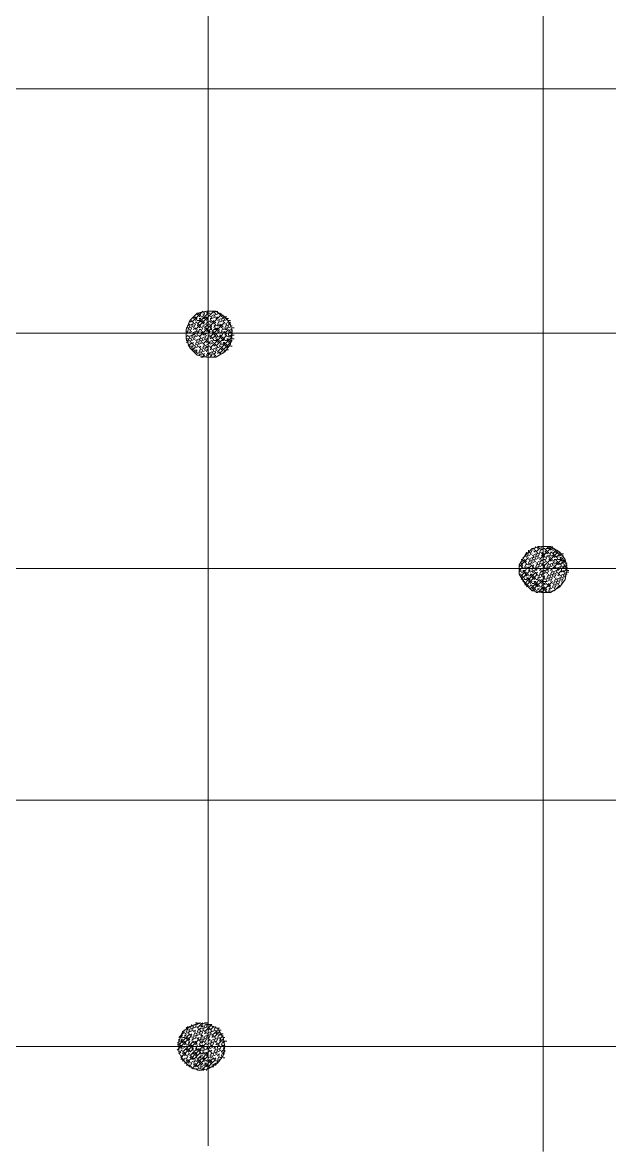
# Model space of a CAD drawing. Header units: millimetres. Extents: x 7 to 206, y 30 to 245.
# Drawn here: x 108.42 to 121.92, y 58.72 to 84.71 of the extents above; entities that cross this region are included whole.
import ezdxf

# ---------------------------------------------------------------- set-up
doc = ezdxf.new("R2010")
doc.units = ezdxf.units.MM
doc.header["$MEASUREMENT"] = 0
doc.layers.add('TABLA', color=7, linetype='CONTINUOUS')

msp = doc.modelspace()

# ---------------------------------------------------------------- linework, layer by layer
at = {"layer": 'TABLA', "color": 7, "linetype": 'Continuous', "lineweight": 18, "true_color": 0x000007}
for p, q in [((112.691, 110.109), (112.691, 58.843)), ((120.396, 109.813), (120.396, 58.716)), ((122.555, 83.185), (101.939, 83.185)), ((112.437, 77.978), (112.48, 78.02)), ((112.48, 77.936), (112.522, 77.978)), ((112.564, 78.02), (112.649, 78.063)), ((112.564, 77.936), (112.607, 78.02)), ((112.564, 77.978), (112.607, 77.978)), ((112.649, 78.02), (112.691, 78.063)), ((112.691, 78.063), (112.734, 78.063)), ((112.691, 78.063), (112.734, 78.063)), ((112.691, 78.02), (112.734, 78.02)), ((112.691, 77.978), (112.691, 78.02)), ((112.734, 77.936), (112.818, 77.978)), ((112.776, 78.063), (112.818, 78.063)), ((112.818, 78.02), (112.861, 78.063)), ((112.818, 77.936), (112.861, 78.02)), ((112.861, 77.978), (112.945, 78.02)), ((112.903, 78.02), (112.903, 78.063)), ((112.945, 77.978), (112.988, 78.02)), ((112.988, 77.936), (113.03, 77.978)), ((112.226, 77.766), (112.268, 77.766)), ((112.226, 77.724), (112.31, 77.766)), ((112.226, 77.639), (112.268, 77.724)), ((112.268, 77.809), (112.31, 77.851)), ((112.268, 77.682), (112.353, 77.724)), ((112.31, 77.724), (112.353, 77.809)), ((112.353, 77.893), (112.395, 77.936)), ((112.353, 77.766), (112.437, 77.809)), ((112.353, 77.682), (112.395, 77.766)), ((112.395, 77.851), (112.437, 77.893)), ((112.395, 77.809), (112.437, 77.809)), ((112.437, 77.851), (112.48, 77.851)), ((112.437, 77.724), (112.48, 77.766)), ((112.48, 77.893), (112.522, 77.893)), ((112.48, 77.851), (112.522, 77.893)), ((112.48, 77.682), (112.522, 77.724)), ((112.522, 77.936), (112.564, 77.936)), ((112.522, 77.809), (112.564, 77.851)), ((112.522, 77.682), (112.607, 77.724)), ((112.564, 77.893), (112.607, 77.893)), ((112.564, 77.766), (112.607, 77.809)), ((112.564, 77.724), (112.607, 77.724)), ((112.607, 77.893), (112.649, 77.936)), ((112.607, 77.766), (112.649, 77.766)), ((112.649, 77.851), (112.691, 77.893)), ((112.649, 77.766), (112.691, 77.851)), ((112.649, 77.809), (112.691, 77.809)), ((112.649, 77.724), (112.691, 77.724)), ((112.691, 77.809), (112.776, 77.851)), ((112.691, 77.766), (112.734, 77.766)), ((112.691, 77.724), (112.691, 77.766)), ((112.734, 77.851), (112.776, 77.936)), ((112.734, 77.893), (112.776, 77.893)), ((112.734, 77.809), (112.776, 77.809)), ((112.734, 77.682), (112.776, 77.724)), ((112.776, 77.893), (112.861, 77.936)), ((112.776, 77.809), (112.818, 77.851)), ((112.818, 77.766), (112.861, 77.809)), ((112.818, 77.682), (112.861, 77.766)), ((112.818, 77.724), (112.861, 77.724)), ((112.861, 77.893), (112.903, 77.936)), ((112.861, 77.724), (112.945, 77.766)), ((112.903, 77.851), (112.988, 77.893)), ((112.903, 77.766), (112.945, 77.851)), ((112.903, 77.724), (112.945, 77.724)), ((112.945, 77.809), (113.03, 77.851)), ((112.945, 77.724), (112.988, 77.766)), ((112.988, 77.851), (113.03, 77.936)), ((112.988, 77.682), (113.03, 77.724)), ((113.03, 77.893), (113.072, 77.936)), ((113.03, 77.809), (113.072, 77.893)), ((113.072, 77.936), (113.115, 77.936)), ((113.072, 77.851), (113.157, 77.893)), ((113.072, 77.766), (113.157, 77.809)), ((113.072, 77.682), (113.115, 77.766)), ((113.115, 77.893), (113.157, 77.893)), ((113.115, 77.724), (113.199, 77.766)), ((113.115, 77.639), (113.157, 77.724)), ((113.157, 77.851), (113.199, 77.851)), ((113.157, 77.766), (113.199, 77.809)), ((113.157, 77.682), (113.242, 77.724)), ((113.199, 77.724), (113.199, 77.766)), ((122.555, 77.555), (101.939, 77.555)), ((112.183, 77.682), (112.226, 77.682)), ((112.183, 77.597), (112.183, 77.639)), ((112.183, 77.597), (112.268, 77.639)), ((112.183, 77.555), (112.226, 77.597)), ((112.183, 77.555), (112.226, 77.555)), ((112.183, 77.512), (112.183, 77.555)), ((112.183, 77.47), (112.226, 77.512)), ((112.226, 77.555), (112.31, 77.597)), ((112.226, 77.555), (112.268, 77.555)), ((112.226, 77.47), (112.31, 77.512)), ((112.226, 77.385), (112.268, 77.47)), ((112.268, 77.597), (112.31, 77.682)), ((112.268, 77.428), (112.353, 77.47)), ((112.31, 77.555), (112.395, 77.597)), ((112.31, 77.47), (112.353, 77.555)), ((112.353, 77.639), (112.395, 77.682)), ((112.353, 77.555), (112.395, 77.555)), ((112.353, 77.512), (112.395, 77.555)), ((112.353, 77.428), (112.395, 77.512)), ((112.395, 77.555), (112.437, 77.639)), ((112.395, 77.555), (112.437, 77.555)), ((112.395, 77.47), (112.48, 77.512)), ((112.437, 77.597), (112.522, 77.639)), ((112.437, 77.555), (112.48, 77.597)), ((112.437, 77.512), (112.437, 77.555)), ((112.48, 77.639), (112.522, 77.639)), ((112.48, 77.47), (112.564, 77.555)), ((112.48, 77.385), (112.522, 77.47)), ((112.522, 77.597), (112.564, 77.682)), ((112.522, 77.555), (112.564, 77.597)), ((112.522, 77.428), (112.607, 77.47)), ((112.564, 77.512), (112.607, 77.555)), ((112.607, 77.639), (112.649, 77.682)), ((112.607, 77.555), (112.649, 77.555)), ((112.607, 77.512), (112.649, 77.555)), ((112.607, 77.428), (112.649, 77.512)), ((112.649, 77.597), (112.691, 77.639)), ((112.649, 77.555), (112.691, 77.555)), ((112.649, 77.555), (112.691, 77.555)), ((112.691, 77.597), (112.776, 77.682)), ((112.691, 77.597), (112.734, 77.597)), ((112.691, 77.555), (112.734, 77.555)), ((112.691, 77.47), (112.691, 77.512)), ((112.691, 77.512), (112.734, 77.512)), ((112.734, 77.639), (112.776, 77.639)), ((112.734, 77.555), (112.776, 77.555)), ((112.734, 77.428), (112.776, 77.47)), ((112.776, 77.597), (112.861, 77.682)), ((112.776, 77.555), (112.818, 77.597)), ((112.818, 77.639), (112.861, 77.639)), ((112.818, 77.512), (112.861, 77.555)), ((112.818, 77.47), (112.861, 77.47)), ((112.861, 77.639), (112.903, 77.682)), ((112.861, 77.555), (112.903, 77.555)), ((112.861, 77.428), (112.903, 77.512)), ((112.903, 77.597), (112.945, 77.639)), ((112.903, 77.555), (112.945, 77.597)), ((112.903, 77.555), (112.945, 77.555)), ((112.903, 77.47), (112.945, 77.47)), ((112.945, 77.555), (113.03, 77.597)), ((112.945, 77.555), (112.988, 77.555)), ((112.945, 77.512), (112.988, 77.512)), ((112.945, 77.47), (112.988, 77.512)), ((112.988, 77.597), (113.03, 77.682)), ((112.988, 77.555), (113.03, 77.555)), ((112.988, 77.428), (113.03, 77.47)), ((113.03, 77.639), (113.115, 77.682)), ((113.03, 77.555), (113.072, 77.597)), ((113.072, 77.639), (113.115, 77.639)), ((113.072, 77.512), (113.115, 77.555)), ((113.115, 77.555), (113.157, 77.555)), ((113.115, 77.47), (113.199, 77.512)), ((113.157, 77.597), (113.199, 77.639)), ((113.157, 77.555), (113.199, 77.597)), ((113.157, 77.512), (113.157, 77.555)), ((113.157, 77.47), (113.199, 77.47)), ((113.199, 77.555), (113.242, 77.597)), ((113.199, 77.47), (113.242, 77.555)), ((113.242, 77.682), (113.284, 77.682)), ((113.242, 77.597), (113.242, 77.639)), ((113.242, 77.512), (113.284, 77.512)), ((112.183, 77.428), (112.226, 77.428)), ((112.183, 77.385), (112.226, 77.385)), ((112.183, 77.343), (112.268, 77.385)), ((112.226, 77.301), (112.226, 77.343)), ((112.226, 77.258), (112.31, 77.343)), ((112.268, 77.343), (112.31, 77.428)), ((112.268, 77.258), (112.31, 77.258)), ((112.268, 77.216), (112.31, 77.216)), ((112.31, 77.385), (112.395, 77.428)), ((112.31, 77.301), (112.353, 77.343)), ((112.31, 77.216), (112.353, 77.301)), ((112.31, 77.174), (112.353, 77.216)), ((112.353, 77.258), (112.437, 77.301)), ((112.353, 77.174), (112.395, 77.258)), ((112.395, 77.385), (112.48, 77.428)), ((112.395, 77.301), (112.437, 77.385)), ((112.395, 77.216), (112.48, 77.258)), ((112.437, 77.343), (112.522, 77.385)), ((112.437, 77.258), (112.48, 77.343)), ((112.48, 77.301), (112.564, 77.343)), ((112.48, 77.216), (112.522, 77.258)), ((112.48, 77.131), (112.522, 77.216)), ((112.522, 77.343), (112.564, 77.428)), ((112.522, 77.174), (112.607, 77.216)), ((112.564, 77.385), (112.649, 77.428)), ((112.564, 77.216), (112.607, 77.301)), ((112.607, 77.258), (112.691, 77.301)), ((112.607, 77.174), (112.649, 77.258)), ((112.649, 77.343), (112.691, 77.385)), ((112.649, 77.216), (112.691, 77.258)), ((112.649, 77.131), (112.691, 77.216)), ((112.691, 77.343), (112.776, 77.385)), ((112.691, 77.343), (112.734, 77.343)), ((112.691, 77.301), (112.734, 77.343)), ((112.691, 77.258), (112.691, 77.301)), ((112.691, 77.258), (112.734, 77.258)), ((112.734, 77.301), (112.818, 77.343)), ((112.734, 77.174), (112.776, 77.216)), ((112.776, 77.343), (112.818, 77.428)), ((112.776, 77.174), (112.861, 77.216)), ((112.818, 77.385), (112.861, 77.385)), ((112.818, 77.258), (112.861, 77.301)), ((112.861, 77.385), (112.903, 77.428)), ((112.861, 77.174), (112.903, 77.258)), ((112.903, 77.343), (112.945, 77.385)), ((112.903, 77.216), (112.988, 77.258)), ((112.945, 77.258), (112.988, 77.343)), ((112.988, 77.385), (113.03, 77.385)), ((112.988, 77.301), (113.03, 77.301)), ((112.988, 77.174), (113.03, 77.216)), ((113.03, 77.385), (113.072, 77.428)), ((113.03, 77.343), (113.072, 77.343)), ((113.03, 77.301), (113.072, 77.343)), ((113.072, 77.385), (113.115, 77.385)), ((113.072, 77.258), (113.115, 77.301)), ((113.115, 77.428), (113.157, 77.428)), ((113.115, 77.385), (113.157, 77.428)), ((113.115, 77.216), (113.157, 77.258)), ((113.157, 77.343), (113.199, 77.385)), ((113.199, 77.258), (113.242, 77.258)), ((113.242, 77.428), (113.284, 77.428)), ((112.31, 77.174), (112.353, 77.174)), ((112.353, 77.131), (112.395, 77.174)), ((112.395, 77.131), (112.437, 77.174)), ((112.395, 77.089), (112.437, 77.131)), ((112.437, 77.089), (112.522, 77.131)), ((112.48, 77.047), (112.48, 77.089)), ((112.48, 77.047), (112.564, 77.089)), ((112.522, 77.089), (112.564, 77.174)), ((112.522, 77.004), (112.564, 77.004)), ((112.564, 77.131), (112.649, 77.174)), ((112.564, 77.047), (112.607, 77.089)), ((112.564, 77.004), (112.607, 77.047)), ((112.607, 77.004), (112.691, 77.047)), ((112.649, 77.047), (112.691, 77.131)), ((112.649, 77.004), (112.691, 77.004)), ((112.691, 77.089), (112.776, 77.131)), ((112.691, 77.089), (112.734, 77.089)), ((112.691, 77.047), (112.734, 77.089)), ((112.691, 77.004), (112.691, 77.047)), ((112.691, 77.004), (112.734, 77.004)), ((112.734, 77.047), (112.818, 77.089)), ((112.734, 77.004), (112.776, 77.047)), ((112.776, 77.089), (112.818, 77.174)), ((112.818, 77.131), (112.903, 77.174)), ((112.818, 77.047), (112.861, 77.131)), ((112.818, 77.004), (112.861, 77.047)), ((112.861, 77.004), (112.945, 77.047)), ((112.903, 77.089), (112.945, 77.131)), ((112.945, 77.047), (112.988, 77.089)), ((113.03, 77.089), (113.072, 77.174)), ((113.115, 77.174), (113.157, 77.174)), ((120.057, 72.517), (120.057, 72.559)), ((120.1, 72.559), (120.184, 72.602)), ((120.1, 72.475), (120.142, 72.559)), ((120.184, 72.559), (120.227, 72.644)), ((120.184, 72.517), (120.227, 72.559)), ((120.269, 72.644), (120.311, 72.644)), ((120.269, 72.602), (120.311, 72.644)), ((120.311, 72.517), (120.354, 72.602)), ((120.354, 72.559), (120.396, 72.602)), ((120.396, 72.644), (120.438, 72.644)), ((120.396, 72.644), (120.438, 72.644)), ((120.396, 72.602), (120.438, 72.602)), ((120.396, 72.602), (120.438, 72.602)), ((120.396, 72.517), (120.396, 72.559)), ((120.438, 72.644), (120.481, 72.644)), ((120.438, 72.559), (120.523, 72.644)), ((120.438, 72.517), (120.481, 72.559)), ((120.481, 72.644), (120.523, 72.644)), ((120.481, 72.602), (120.523, 72.602)), ((120.523, 72.602), (120.565, 72.644)), ((120.565, 72.559), (120.608, 72.602)), ((120.608, 72.559), (120.65, 72.559)), ((120.608, 72.475), (120.692, 72.559)), ((120.65, 72.559), (120.65, 72.602)), ((120.692, 72.517), (120.735, 72.559)), ((119.888, 72.348), (119.93, 72.348)), ((119.888, 72.305), (119.93, 72.305)), ((119.888, 72.263), (119.93, 72.263)), ((119.93, 72.39), (120.015, 72.432)), ((119.93, 72.305), (119.973, 72.348)), ((119.973, 72.432), (120.015, 72.517)), ((119.973, 72.263), (120.015, 72.305)), ((119.973, 72.178), (120.015, 72.263)), ((120.015, 72.475), (120.1, 72.517)), ((120.015, 72.39), (120.057, 72.475)), ((120.015, 72.221), (120.1, 72.263)), ((120.057, 72.432), (120.142, 72.475)), ((120.057, 72.348), (120.142, 72.39)), ((120.057, 72.263), (120.1, 72.348)), ((120.1, 72.305), (120.184, 72.348)), ((120.1, 72.221), (120.142, 72.305)), ((120.142, 72.432), (120.227, 72.475)), ((120.142, 72.348), (120.184, 72.432)), ((120.142, 72.263), (120.227, 72.305)), ((120.184, 72.39), (120.269, 72.432)), ((120.184, 72.305), (120.227, 72.39)), ((120.227, 72.432), (120.269, 72.517)), ((120.227, 72.348), (120.311, 72.39)), ((120.227, 72.263), (120.311, 72.305)), ((120.227, 72.178), (120.269, 72.263)), ((120.269, 72.475), (120.354, 72.517)), ((120.269, 72.39), (120.311, 72.475)), ((120.269, 72.221), (120.354, 72.263)), ((120.311, 72.348), (120.396, 72.432)), ((120.311, 72.263), (120.354, 72.348)), ((120.354, 72.475), (120.396, 72.517)), ((120.354, 72.432), (120.396, 72.475)), ((120.354, 72.305), (120.396, 72.348)), ((120.354, 72.221), (120.396, 72.263)), ((120.396, 72.475), (120.438, 72.475)), ((120.396, 72.39), (120.438, 72.432)), ((120.396, 72.348), (120.396, 72.39)), ((120.396, 72.348), (120.438, 72.348)), ((120.396, 72.263), (120.396, 72.305)), ((120.396, 72.263), (120.481, 72.305)), ((120.438, 72.39), (120.523, 72.432)), ((120.438, 72.305), (120.481, 72.39)), ((120.481, 72.475), (120.523, 72.517)), ((120.481, 72.432), (120.523, 72.432)), ((120.481, 72.178), (120.523, 72.263)), ((120.523, 72.475), (120.608, 72.517)), ((120.523, 72.39), (120.565, 72.475)), ((120.523, 72.348), (120.565, 72.39)), ((120.523, 72.221), (120.608, 72.263)), ((120.565, 72.517), (120.608, 72.517)), ((120.565, 72.432), (120.608, 72.432)), ((120.565, 72.305), (120.608, 72.348)), ((120.608, 72.432), (120.65, 72.475)), ((120.608, 72.305), (120.692, 72.348)), ((120.608, 72.221), (120.65, 72.305)), ((120.65, 72.517), (120.692, 72.517)), ((120.65, 72.39), (120.692, 72.432)), ((120.65, 72.348), (120.692, 72.348)), ((120.65, 72.263), (120.692, 72.263)), ((120.692, 72.39), (120.777, 72.475)), ((120.692, 72.305), (120.735, 72.39)), ((120.692, 72.263), (120.735, 72.305)), ((120.735, 72.475), (120.777, 72.517)), ((120.735, 72.432), (120.777, 72.432)), ((120.735, 72.348), (120.777, 72.348)), ((120.735, 72.221), (120.777, 72.263)), ((120.777, 72.432), (120.819, 72.475)), ((120.777, 72.39), (120.819, 72.39)), ((120.777, 72.348), (120.819, 72.39)), ((120.819, 72.475), (120.862, 72.475)), ((120.819, 72.432), (120.862, 72.432)), ((120.819, 72.305), (120.862, 72.348)), ((120.819, 72.263), (120.862, 72.263)), ((120.862, 72.263), (120.904, 72.305)), ((120.904, 72.263), (120.946, 72.263)), ((122.555, 72.136), (101.939, 72.136)), ((119.846, 72.136), (119.888, 72.136)), ((119.846, 72.094), (119.888, 72.136)), ((119.846, 72.051), (119.888, 72.094)), ((119.846, 72.009), (119.888, 72.009)), ((119.888, 72.178), (119.93, 72.221)), ((119.888, 72.136), (119.93, 72.178)), ((119.888, 72.136), (119.93, 72.136)), ((119.888, 72.051), (119.93, 72.051)), ((119.93, 72.136), (120.015, 72.178)), ((119.93, 72.136), (119.973, 72.136)), ((119.93, 72.094), (119.973, 72.094)), ((119.93, 72.051), (119.973, 72.094)), ((119.973, 72.136), (120.015, 72.136)), ((119.973, 72.009), (120.015, 72.051)), ((120.015, 72.136), (120.057, 72.178)), ((120.015, 71.967), (120.057, 72.009)), ((120.057, 72.221), (120.1, 72.221)), ((120.057, 72.094), (120.1, 72.136)), ((120.1, 72.136), (120.142, 72.136)), ((120.1, 72.051), (120.184, 72.094)), ((120.1, 72.009), (120.142, 72.009)), ((120.1, 71.967), (120.142, 72.009)), ((120.142, 72.178), (120.184, 72.221)), ((120.142, 72.136), (120.184, 72.178)), ((120.142, 72.094), (120.142, 72.136)), ((120.142, 72.051), (120.184, 72.051)), ((120.184, 72.136), (120.269, 72.178)), ((120.184, 72.051), (120.227, 72.136)), ((120.227, 72.136), (120.269, 72.136)), ((120.227, 72.094), (120.269, 72.136)), ((120.227, 72.009), (120.269, 72.051)), ((120.269, 72.136), (120.311, 72.221)), ((120.269, 72.136), (120.311, 72.136)), ((120.269, 71.967), (120.354, 72.009)), ((120.311, 72.178), (120.396, 72.221)), ((120.311, 72.094), (120.354, 72.136)), ((120.311, 72.009), (120.354, 72.094)), ((120.354, 72.136), (120.396, 72.136)), ((120.354, 72.051), (120.396, 72.094)), ((120.354, 71.967), (120.396, 72.051)), ((120.396, 72.221), (120.438, 72.221)), ((120.396, 72.178), (120.438, 72.178)), ((120.396, 72.136), (120.438, 72.136)), ((120.396, 72.094), (120.438, 72.094)), ((120.396, 72.051), (120.438, 72.051)), ((120.396, 72.009), (120.481, 72.051)), ((120.438, 72.136), (120.523, 72.178)), ((120.438, 72.136), (120.481, 72.136)), ((120.438, 72.051), (120.481, 72.136)), ((120.481, 72.136), (120.523, 72.136)), ((120.481, 72.094), (120.523, 72.136)), ((120.481, 72.009), (120.523, 72.094)), ((120.481, 71.924), (120.523, 72.009)), ((120.523, 72.136), (120.565, 72.221)), ((120.523, 72.136), (120.565, 72.136)), ((120.523, 71.967), (120.608, 72.009)), ((120.565, 72.178), (120.65, 72.221)), ((120.565, 72.094), (120.608, 72.136)), ((120.565, 72.009), (120.608, 72.094)), ((120.608, 72.051), (120.692, 72.094)), ((120.608, 71.967), (120.65, 72.051)), ((120.65, 72.136), (120.692, 72.178)), ((120.65, 72.136), (120.692, 72.136)), ((120.65, 72.009), (120.735, 72.051)), ((120.65, 71.924), (120.692, 72.009)), ((120.692, 72.136), (120.777, 72.178)), ((120.692, 72.051), (120.735, 72.136)), ((120.735, 72.136), (120.777, 72.136)), ((120.735, 72.094), (120.777, 72.136)), ((120.735, 71.967), (120.777, 72.009)), ((120.777, 72.136), (120.819, 72.221)), ((120.777, 72.136), (120.819, 72.136)), ((120.777, 71.967), (120.862, 72.009)), ((120.819, 72.178), (120.862, 72.178)), ((120.819, 72.051), (120.862, 72.094)), ((120.862, 72.221), (120.904, 72.221)), ((120.862, 72.178), (120.904, 72.221)), ((120.862, 72.051), (120.946, 72.136)), ((120.862, 71.967), (120.904, 72.051)), ((120.904, 72.136), (120.946, 72.178)), ((120.904, 72.009), (120.946, 72.009)), ((120.946, 72.094), (120.989, 72.094)), ((120.946, 72.051), (120.989, 72.051)), ((119.888, 71.924), (119.93, 71.967)), ((119.93, 71.84), (119.973, 71.924)), ((119.93, 71.84), (119.973, 71.84)), ((119.973, 71.967), (120.015, 71.967)), ((119.973, 71.882), (120.015, 71.882)), ((119.973, 71.755), (120.015, 71.797)), ((120.015, 71.924), (120.057, 71.924)), ((120.015, 71.882), (120.057, 71.924)), ((120.015, 71.713), (120.057, 71.755)), ((120.057, 71.967), (120.1, 71.967)), ((120.057, 71.84), (120.1, 71.882)), ((120.057, 71.713), (120.142, 71.755)), ((120.1, 71.797), (120.142, 71.84)), ((120.1, 71.755), (120.142, 71.755)), ((120.142, 71.924), (120.184, 71.967)), ((120.142, 71.797), (120.184, 71.797)), ((120.184, 71.882), (120.227, 71.924)), ((120.184, 71.84), (120.227, 71.84)), ((120.184, 71.797), (120.227, 71.84)), ((120.184, 71.755), (120.227, 71.755)), ((120.227, 71.882), (120.269, 71.882)), ((120.227, 71.755), (120.269, 71.797)), ((120.269, 71.882), (120.311, 71.967)), ((120.269, 71.924), (120.311, 71.924)), ((120.269, 71.713), (120.311, 71.755)), ((120.311, 71.924), (120.396, 71.967)), ((120.311, 71.84), (120.354, 71.882)), ((120.354, 71.797), (120.396, 71.84)), ((120.354, 71.713), (120.396, 71.797)), ((120.354, 71.755), (120.396, 71.755)), ((120.396, 71.924), (120.438, 71.967)), ((120.396, 71.924), (120.438, 71.924)), ((120.396, 71.882), (120.438, 71.924)), ((120.396, 71.84), (120.438, 71.84)), ((120.396, 71.797), (120.438, 71.797)), ((120.396, 71.755), (120.481, 71.797)), ((120.438, 71.882), (120.523, 71.924)), ((120.438, 71.797), (120.481, 71.882)), ((120.438, 71.84), (120.481, 71.84)), ((120.481, 71.84), (120.565, 71.882)), ((120.481, 71.755), (120.523, 71.797)), ((120.523, 71.882), (120.565, 71.967)), ((120.523, 71.713), (120.565, 71.755)), ((120.565, 71.924), (120.65, 71.967)), ((120.565, 71.84), (120.608, 71.924)), ((120.608, 71.797), (120.692, 71.84)), ((120.608, 71.713), (120.65, 71.797)), ((120.65, 71.84), (120.692, 71.924)), ((120.65, 71.755), (120.735, 71.797)), ((120.65, 71.67), (120.692, 71.755)), ((120.692, 71.882), (120.777, 71.924)), ((120.692, 71.797), (120.735, 71.882)), ((120.735, 71.84), (120.819, 71.882)), ((120.735, 71.755), (120.777, 71.84)), ((120.777, 71.882), (120.819, 71.967)), ((120.819, 71.924), (120.904, 71.967)), ((120.819, 71.84), (120.862, 71.924)), ((120.819, 71.797), (120.862, 71.84)), ((120.904, 71.924), (120.904, 71.967)), ((120.142, 71.67), (120.184, 71.713)), ((120.184, 71.628), (120.227, 71.67)), ((120.227, 71.628), (120.311, 71.67)), ((120.227, 71.586), (120.269, 71.586)), ((120.269, 71.67), (120.311, 71.67)), ((120.311, 71.713), (120.354, 71.713)), ((120.311, 71.586), (120.354, 71.628)), ((120.354, 71.67), (120.396, 71.67)), ((120.354, 71.586), (120.396, 71.628)), ((120.396, 71.67), (120.438, 71.713)), ((120.396, 71.67), (120.438, 71.67)), ((120.396, 71.586), (120.438, 71.586)), ((120.438, 71.628), (120.481, 71.67)), ((120.438, 71.586), (120.481, 71.628)), ((120.438, 71.586), (120.481, 71.586)), ((120.481, 71.586), (120.565, 71.628)), ((120.523, 71.628), (120.565, 71.713)), ((120.523, 71.67), (120.565, 71.67)), ((120.565, 71.67), (120.65, 71.713)), ((120.565, 71.586), (120.608, 71.628)), ((122.555, 66.802), (101.939, 66.802)), ((112.268, 61.553), (112.31, 61.637)), ((112.31, 61.595), (112.395, 61.637)), ((112.395, 61.68), (112.437, 61.68)), ((112.395, 61.595), (112.437, 61.68)), ((112.437, 61.637), (112.522, 61.68)), ((112.437, 61.553), (112.522, 61.637)), ((112.522, 61.637), (112.564, 61.68)), ((112.522, 61.595), (112.564, 61.637)), ((112.564, 61.595), (112.649, 61.637)), ((112.607, 61.68), (112.649, 61.68)), ((112.649, 61.68), (112.691, 61.68)), ((112.649, 61.595), (112.691, 61.68)), ((112.691, 61.637), (112.734, 61.637)), ((112.734, 61.637), (112.776, 61.637)), ((112.056, 61.341), (112.099, 61.383)), ((112.099, 61.468), (112.141, 61.51)), ((112.141, 61.426), (112.226, 61.468)), ((112.141, 61.341), (112.183, 61.426)), ((112.141, 61.383), (112.183, 61.383)), ((112.183, 61.553), (112.226, 61.595)), ((112.183, 61.468), (112.226, 61.553)), ((112.226, 61.51), (112.31, 61.553)), ((112.226, 61.426), (112.268, 61.51)), ((112.268, 61.468), (112.353, 61.51)), ((112.268, 61.383), (112.31, 61.426)), ((112.31, 61.51), (112.353, 61.595)), ((112.31, 61.341), (112.395, 61.383)), ((112.353, 61.553), (112.437, 61.595)), ((112.353, 61.468), (112.395, 61.51)), ((112.353, 61.383), (112.395, 61.468)), ((112.395, 61.426), (112.48, 61.468)), ((112.395, 61.341), (112.437, 61.426)), ((112.437, 61.468), (112.48, 61.553)), ((112.437, 61.383), (112.522, 61.426)), ((112.48, 61.51), (112.522, 61.553)), ((112.48, 61.426), (112.522, 61.51)), ((112.522, 61.595), (112.564, 61.595)), ((112.522, 61.553), (112.564, 61.553)), ((112.522, 61.468), (112.607, 61.51)), ((112.522, 61.383), (112.564, 61.468)), ((112.522, 61.383), (112.564, 61.383)), ((112.522, 61.341), (112.564, 61.383)), ((112.564, 61.51), (112.607, 61.595)), ((112.564, 61.341), (112.649, 61.383)), ((112.607, 61.553), (112.691, 61.595)), ((112.607, 61.426), (112.649, 61.468)), ((112.649, 61.426), (112.734, 61.468)), ((112.649, 61.341), (112.691, 61.426)), ((112.691, 61.51), (112.734, 61.553)), ((112.691, 61.383), (112.776, 61.426)), ((112.691, 61.299), (112.734, 61.383)), ((112.734, 61.51), (112.818, 61.595)), ((112.734, 61.426), (112.776, 61.51)), ((112.776, 61.595), (112.818, 61.595)), ((112.776, 61.468), (112.861, 61.51)), ((112.776, 61.341), (112.818, 61.383)), ((112.818, 61.51), (112.861, 61.595)), ((112.861, 61.553), (112.903, 61.553)), ((112.861, 61.426), (112.903, 61.468)), ((112.903, 61.553), (112.945, 61.553)), ((112.903, 61.341), (112.945, 61.426)), ((112.945, 61.51), (112.988, 61.51)), ((112.945, 61.383), (112.988, 61.426)), ((112.945, 61.299), (113.03, 61.383)), ((112.988, 61.426), (113.03, 61.426)), ((122.555, 61.129), (101.769, 61.129)), ((111.972, 61.214), (112.014, 61.214)), ((111.972, 61.045), (112.056, 61.129)), ((112.014, 61.256), (112.014, 61.299)), ((112.014, 61.256), (112.056, 61.256)), ((112.014, 61.129), (112.056, 61.172)), ((112.014, 61.129), (112.056, 61.129)), ((112.056, 61.299), (112.099, 61.299)), ((112.056, 61.256), (112.099, 61.299)), ((112.056, 61.087), (112.099, 61.129)), ((112.099, 61.341), (112.141, 61.341)), ((112.099, 61.214), (112.141, 61.256)), ((112.099, 61.087), (112.183, 61.129)), ((112.141, 61.172), (112.183, 61.214)), ((112.141, 61.129), (112.183, 61.129)), ((112.183, 61.299), (112.226, 61.341)), ((112.183, 61.172), (112.226, 61.172)), ((112.183, 61.129), (112.226, 61.129)), ((112.183, 61.045), (112.226, 61.087)), ((112.226, 61.256), (112.268, 61.299)), ((112.226, 61.172), (112.268, 61.256)), ((112.226, 61.214), (112.268, 61.214)), ((112.226, 61.129), (112.268, 61.129)), ((112.268, 61.129), (112.31, 61.172)), ((112.268, 61.129), (112.31, 61.129)), ((112.268, 61.002), (112.353, 61.087)), ((112.31, 61.256), (112.353, 61.341)), ((112.31, 61.299), (112.353, 61.299)), ((112.31, 61.087), (112.353, 61.129)), ((112.353, 61.299), (112.437, 61.341)), ((112.353, 61.214), (112.395, 61.256)), ((112.395, 61.172), (112.437, 61.214)), ((112.395, 61.129), (112.437, 61.129)), ((112.395, 61.087), (112.437, 61.129)), ((112.437, 61.299), (112.48, 61.341)), ((112.437, 61.129), (112.437, 61.172)), ((112.437, 61.129), (112.48, 61.129)), ((112.437, 61.045), (112.48, 61.087)), ((112.48, 61.256), (112.522, 61.299)), ((112.48, 61.172), (112.522, 61.256)), ((112.48, 61.129), (112.522, 61.172)), ((112.522, 61.299), (112.522, 61.341)), ((112.522, 61.299), (112.564, 61.299)), ((112.522, 61.256), (112.564, 61.256)), ((112.522, 61.214), (112.607, 61.256)), ((112.522, 61.214), (112.564, 61.214)), ((112.522, 61.129), (112.564, 61.172)), ((112.522, 61.129), (112.564, 61.129)), ((112.522, 61.087), (112.564, 61.129)), ((112.564, 61.256), (112.607, 61.341)), ((112.564, 61.129), (112.649, 61.214)), ((112.564, 61.087), (112.607, 61.129)), ((112.564, 61.002), (112.607, 61.087)), ((112.607, 61.299), (112.691, 61.341)), ((112.607, 61.214), (112.649, 61.299)), ((112.607, 61.129), (112.649, 61.129)), ((112.607, 61.045), (112.691, 61.087)), ((112.649, 61.172), (112.734, 61.214)), ((112.649, 61.087), (112.691, 61.129)), ((112.691, 61.256), (112.734, 61.299)), ((112.691, 61.129), (112.691, 61.172)), ((112.691, 61.129), (112.734, 61.129)), ((112.691, 61.045), (112.734, 61.129)), ((112.734, 61.256), (112.818, 61.299)), ((112.734, 61.172), (112.776, 61.256)), ((112.734, 61.129), (112.776, 61.172)), ((112.734, 61.087), (112.818, 61.129)), ((112.776, 61.214), (112.861, 61.256)), ((112.776, 61.129), (112.818, 61.214)), ((112.776, 61.129), (112.818, 61.129)), ((112.818, 61.256), (112.861, 61.341)), ((112.818, 61.129), (112.861, 61.129)), ((112.818, 61.087), (112.861, 61.129)), ((112.818, 61.002), (112.861, 61.087)), ((112.861, 61.299), (112.945, 61.341)), ((112.861, 61.214), (112.903, 61.299)), ((112.861, 61.172), (112.903, 61.214)), ((112.861, 61.129), (112.903, 61.129)), ((112.861, 61.045), (112.945, 61.087)), ((112.903, 61.129), (112.945, 61.172)), ((112.903, 61.087), (112.903, 61.129)), ((112.945, 61.256), (112.988, 61.299)), ((112.945, 61.129), (112.988, 61.129)), ((112.945, 61.045), (112.988, 61.129)), ((112.988, 61.172), (113.03, 61.256)), ((112.988, 61.129), (113.03, 61.172)), ((112.988, 61.002), (113.072, 61.087)), ((113.03, 61.341), (113.072, 61.341)), ((113.03, 61.214), (113.072, 61.256)), ((113.03, 61.129), (113.072, 61.172)), ((113.03, 61.129), (113.072, 61.129)), ((113.03, 61.087), (113.072, 61.129)), ((113.072, 61.256), (113.115, 61.256)), ((112.014, 61.002), (112.014, 61.045)), ((112.014, 61.002), (112.099, 61.045)), ((112.014, 60.96), (112.056, 61.002)), ((112.056, 61.045), (112.099, 61.045)), ((112.056, 60.918), (112.099, 60.918)), ((112.056, 60.833), (112.099, 60.875)), ((112.099, 60.96), (112.141, 61.002)), ((112.099, 60.833), (112.183, 60.875)), ((112.099, 60.791), (112.141, 60.833)), ((112.141, 60.918), (112.183, 60.96)), ((112.183, 60.918), (112.268, 60.96)), ((112.183, 60.833), (112.226, 60.918)), ((112.183, 60.791), (112.226, 60.833)), ((112.226, 61.002), (112.268, 61.045)), ((112.226, 60.96), (112.268, 60.96)), ((112.268, 60.875), (112.31, 60.918)), ((112.31, 61.045), (112.353, 61.045)), ((112.31, 60.96), (112.353, 60.96)), ((112.31, 60.833), (112.353, 60.875)), ((112.353, 60.96), (112.395, 61.002)), ((112.353, 60.748), (112.395, 60.833)), ((112.395, 61.045), (112.437, 61.045)), ((112.395, 60.918), (112.437, 60.96)), ((112.395, 60.875), (112.437, 60.875)), ((112.437, 60.833), (112.522, 60.918)), ((112.437, 60.791), (112.48, 60.833)), ((112.48, 61.002), (112.522, 61.045)), ((112.48, 60.96), (112.522, 60.96)), ((112.48, 60.875), (112.522, 60.875)), ((112.522, 61.045), (112.564, 61.045)), ((112.522, 60.96), (112.607, 61.002)), ((112.522, 60.96), (112.564, 60.96)), ((112.522, 60.875), (112.522, 60.918)), ((112.522, 60.918), (112.564, 60.918)), ((112.564, 60.96), (112.607, 60.96)), ((112.564, 60.833), (112.607, 60.875)), ((112.607, 60.96), (112.649, 61.002)), ((112.607, 60.791), (112.691, 60.833)), ((112.649, 60.918), (112.691, 60.96)), ((112.691, 60.875), (112.776, 60.918)), ((112.691, 60.791), (112.734, 60.833)), ((112.734, 61.002), (112.776, 61.045)), ((112.734, 60.918), (112.776, 61.002)), ((112.734, 60.875), (112.776, 60.875)), ((112.776, 60.96), (112.861, 61.002)), ((112.776, 60.875), (112.818, 60.96)), ((112.818, 60.918), (112.903, 60.96)), ((112.818, 60.833), (112.861, 60.875)), ((112.861, 60.96), (112.903, 61.045)), ((112.861, 60.791), (112.945, 60.833)), ((112.903, 61.002), (112.988, 61.045)), ((112.903, 60.918), (112.945, 60.96)), ((112.903, 60.833), (112.945, 60.918)), ((112.945, 60.875), (113.03, 60.918)), ((112.945, 60.791), (112.988, 60.875)), ((112.988, 60.918), (113.03, 61.002)), ((113.03, 60.96), (113.072, 60.96)), ((113.03, 60.875), (113.072, 60.875)), ((113.072, 61.002), (113.072, 61.045)), ((112.141, 60.748), (112.183, 60.748)), ((112.183, 60.706), (112.226, 60.706)), ((112.226, 60.748), (112.268, 60.791)), ((112.226, 60.706), (112.268, 60.706)), ((112.268, 60.748), (112.353, 60.791)), ((112.268, 60.664), (112.31, 60.748)), ((112.268, 60.664), (112.31, 60.664)), ((112.353, 60.706), (112.395, 60.748)), ((112.353, 60.621), (112.395, 60.621)), ((112.395, 60.791), (112.437, 60.791)), ((112.395, 60.664), (112.437, 60.706)), ((112.395, 60.621), (112.437, 60.621)), ((112.437, 60.664), (112.522, 60.748)), ((112.437, 60.579), (112.48, 60.664)), ((112.48, 60.748), (112.522, 60.791)), ((112.48, 60.621), (112.522, 60.621)), ((112.522, 60.706), (112.564, 60.748)), ((112.522, 60.664), (112.522, 60.706)), ((112.522, 60.621), (112.522, 60.664)), ((112.522, 60.664), (112.564, 60.664)), ((112.564, 60.791), (112.607, 60.791)), ((112.564, 60.706), (112.607, 60.706)), ((112.564, 60.579), (112.607, 60.621)), ((112.607, 60.748), (112.649, 60.748)), ((112.607, 60.706), (112.649, 60.748)), ((112.649, 60.791), (112.691, 60.791)), ((112.649, 60.664), (112.691, 60.706)), ((112.691, 60.621), (112.734, 60.664)), ((112.734, 60.748), (112.776, 60.791)), ((112.776, 60.706), (112.861, 60.748)), ((112.776, 60.664), (112.818, 60.664)), ((112.776, 60.664), (112.818, 60.664)), ((112.818, 60.706), (112.861, 60.706)), ((112.861, 60.706), (112.903, 60.791))]:
    msp.add_line(p, q, dxfattribs=at)
for points in [[(113.242, 77.555), (113.199, 77.766), (113.072, 77.936), (112.861, 78.063), (112.649, 78.063), (112.437, 78.02), (112.268, 77.851), (112.183, 77.639), (112.183, 77.428), (112.268, 77.216), (112.437, 77.047), (112.649, 77.004), (112.861, 77.004), (113.072, 77.131), (113.199, 77.301)], [(120.946, 72.136), (120.904, 72.348), (120.777, 72.517), (120.565, 72.644), (120.354, 72.644), (120.142, 72.602), (119.973, 72.432), (119.846, 72.221), (119.846, 72.009), (119.973, 71.797), (120.142, 71.628), (120.354, 71.586), (120.565, 71.586), (120.777, 71.713), (120.904, 71.882)], [(113.072, 61.129), (113.03, 61.341), (112.903, 61.553), (112.691, 61.637), (112.48, 61.68), (112.268, 61.595), (112.099, 61.468), (112.014, 61.256), (112.014, 61.002), (112.099, 60.833), (112.268, 60.664), (112.48, 60.579), (112.691, 60.621), (112.903, 60.748), (113.03, 60.918)]]:
    msp.add_lwpolyline(points, close=True, dxfattribs=at)
for points in [[(112.268, 77.851), (112.353, 77.936), (112.395, 77.978)], [(112.31, 77.809), (112.395, 77.893), (112.48, 77.978), (112.564, 78.063)], [(112.437, 77.766), (112.522, 77.851), (112.607, 77.936), (112.691, 78.02)], [(112.691, 77.936), (112.734, 77.978), (112.818, 78.063)], [(112.691, 77.682), (112.734, 77.724), (112.818, 77.809), (112.903, 77.893), (112.988, 77.978)], [(112.395, 77.639), (112.48, 77.724), (112.564, 77.809), (112.649, 77.893), (112.691, 77.936)], [(112.607, 77.682), (112.691, 77.766), (112.691, 77.809)], [(112.818, 77.555), (112.903, 77.639), (112.988, 77.724), (113.072, 77.809)], [(112.564, 77.555), (112.649, 77.639), (112.691, 77.682)], [(112.564, 77.301), (112.649, 77.385), (112.691, 77.47)], [(112.691, 77.512), (112.691, 77.555), (112.734, 77.597)], [(112.691, 77.47), (112.734, 77.47), (112.818, 77.555)], [(112.734, 77.216), (112.818, 77.301), (112.903, 77.385), (112.988, 77.47), (113.03, 77.555)], [(112.776, 77.428), (112.861, 77.512), (112.903, 77.555)], [(112.861, 77.258), (112.945, 77.343), (113.03, 77.428), (113.115, 77.512)], [(112.903, 77.131), (112.988, 77.216), (113.072, 77.301), (113.157, 77.385), (113.242, 77.47)], [(113.03, 77.555), (113.072, 77.555), (113.157, 77.639)], [(112.945, 77.089), (113.03, 77.174), (113.115, 77.258), (113.199, 77.343), (113.242, 77.385)], [(120.227, 72.517), (120.311, 72.602), (120.396, 72.644)], [(120.396, 72.432), (120.481, 72.517), (120.565, 72.602), (120.608, 72.644)], [(119.846, 72.178), (119.888, 72.221), (119.973, 72.305), (120.057, 72.39)], [(120.396, 72.178), (120.481, 72.263), (120.565, 72.348), (120.65, 72.432), (120.735, 72.517)], [(120.608, 72.136), (120.65, 72.178), (120.735, 72.263), (120.819, 72.348), (120.862, 72.39)], [(120.777, 72.221), (120.862, 72.305), (120.904, 72.348)], [(119.888, 71.967), (119.973, 72.051), (120.015, 72.136)], [(119.888, 71.882), (119.93, 71.924), (120.015, 72.009), (120.1, 72.094)], [(119.973, 71.797), (120.057, 71.882), (120.142, 71.967), (120.227, 72.051)], [(120.015, 72.136), (120.057, 72.136), (120.142, 72.221)], [(120.015, 71.755), (120.1, 71.84), (120.184, 71.924), (120.269, 72.009)], [(120.396, 72.094), (120.396, 72.136), (120.438, 72.178)], [(120.735, 72.009), (120.819, 72.094), (120.819, 72.136)], [(120.819, 72.136), (120.904, 72.178), (120.946, 72.221)], [(120.1, 71.67), (120.142, 71.713), (120.227, 71.797), (120.311, 71.882)], [(120.142, 71.628), (120.184, 71.67), (120.269, 71.755), (120.354, 71.84), (120.396, 71.882)], [(120.396, 71.628), (120.438, 71.67), (120.523, 71.755), (120.608, 71.84)], [(120.65, 71.628), (120.692, 71.67), (120.777, 71.755)], [(120.269, 71.586), (120.311, 71.628), (120.396, 71.713)], [(112.607, 61.468), (112.691, 61.553), (112.776, 61.637)], [(111.972, 61.172), (112.014, 61.172), (112.099, 61.256), (112.183, 61.341), (112.268, 61.426)], [(112.014, 61.341), (112.056, 61.383), (112.141, 61.468)], [(112.056, 61.129), (112.141, 61.214), (112.226, 61.299), (112.31, 61.383)], [(112.776, 61.383), (112.861, 61.468), (112.903, 61.51)], [(112.818, 61.341), (112.903, 61.426), (112.945, 61.468)], [(112.056, 60.875), (112.141, 60.96), (112.226, 61.045), (112.31, 61.129)], [(112.099, 61.002), (112.183, 61.087), (112.226, 61.129)], [(112.183, 60.748), (112.226, 60.791), (112.31, 60.875), (112.395, 60.96), (112.48, 61.045), (112.522, 61.087)], [(112.226, 61.129), (112.268, 61.172), (112.353, 61.256)], [(112.268, 60.918), (112.353, 61.002), (112.437, 61.087)], [(112.31, 61.129), (112.395, 61.214), (112.48, 61.299)], [(112.903, 61.172), (112.988, 61.256), (113.03, 61.299)], [(112.31, 60.621), (112.395, 60.706), (112.48, 60.791), (112.522, 60.833)], [(112.353, 60.833), (112.437, 60.918), (112.522, 61.002)], [(112.522, 60.833), (112.564, 60.875), (112.649, 60.96), (112.734, 61.045)], [(112.522, 60.748), (112.607, 60.833), (112.691, 60.918)], [(112.522, 60.579), (112.564, 60.621), (112.649, 60.706), (112.734, 60.791), (112.818, 60.875)], [(112.649, 60.579), (112.691, 60.664), (112.776, 60.748), (112.861, 60.833)]]:
    msp.add_lwpolyline(points, dxfattribs=at)

doc.saveas('drawing.dxf')
